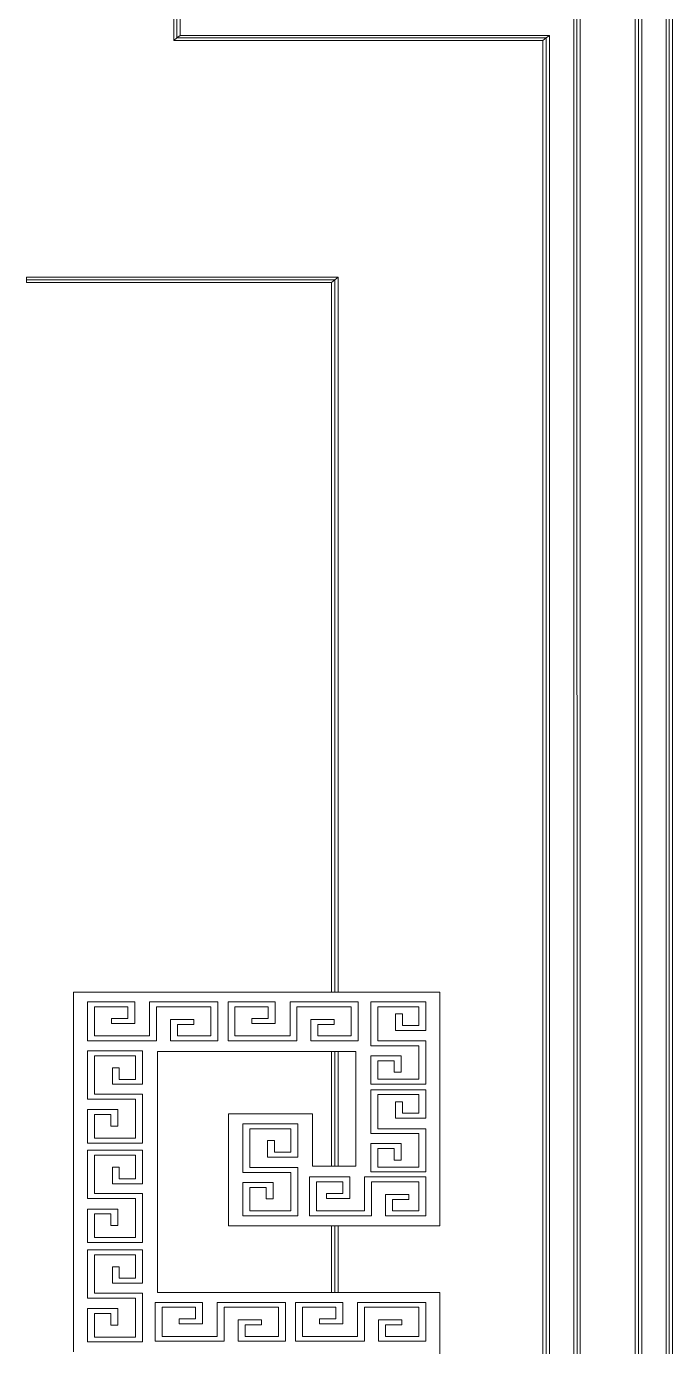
# Model space of a CAD drawing. Extents: x 44111 to 90315, y 4379 to 151689.
# Drawn here: x 67243.5 to 67473.9, y 31420.5 to 31891.4 of the extents above; entities that cross this region are included whole.
import ezdxf

# ---------------------------------------------------------------- set-up
doc = ezdxf.new("R2010")
doc.units = 0
doc.header["$LTSCALE"] = 1000
doc.header["$MEASUREMENT"] = 0
doc.layers.add('细线', color=8, linetype='Continuous', lineweight=0)

msp = doc.modelspace()

# ---------------------------------------------------------------- linework, layer by layer
at = {"layer": '细线'}
for p, q in [((67296.01463050817, 31886.36076611944), (67296.01813412391, 32170.46522044775)), ((67297.18267927415, 31887.28917648236), (67297.18616309765, 32170.46522066137)), ((67298.35416999346, 32170.46522087487), (67298.35069760334, 31888.21758148086)), ((67473.90656459684, 31921.15802440757), (67473.91050447107, 30334.56283993169)), ((67471.5743974862, 30336.41966053133), (67471.57046209907, 31919.30119451752)), ((67472.73855743374, 31920.22961945052), (67472.74247560746, 30335.49124180514)), ((67460.6058768656, 30344.65377561504), (67460.60197295461, 31911.06704521843)), ((67461.77391941313, 30343.72536634421), (67461.7700302394, 31911.9954699435)), ((67462.93802277048, 31912.92386809492), (67462.9419282533, 30342.79696451221)), ((67438.65960512406, 30361.12384625897), (67438.65578982097, 31894.5969125859)), ((67439.82384896607, 31895.52534393407), (67439.82768178036, 30360.19543554424)), ((67440.99187765855, 31896.45374204405), (67440.9957143504, 30359.26702682371)), ((67297.18267927415, 31887.28917648236), (67298.35069760334, 31888.21758148086)), ((67298.35069760334, 31888.21758148086), (67430.01876950919, 31888.21777243691)), ((67428.85074133266, 31887.28937428538), (67430.01876950919, 31888.21777243691)), ((67430.01876950919, 31888.21777243691), (67430.02257180613, 30367.50115139771)), ((67297.18267927415, 31887.28917648236), (67296.01463050817, 31886.36076611944)), ((67427.68272075968, 31886.36095040769), (67296.01463050817, 31886.36076611944)), ((67297.18267927415, 31887.28917648236), (67428.85074133266, 31887.28937428538)), ((67428.85074133266, 31887.28937428538), (67427.68272075968, 31886.36095040769)), ((67427.68651841514, 30369.35796409263), (67427.68272075968, 31886.36095040769)), ((67428.85456296572, 30368.42955322971), (67428.85074133266, 31887.28937428538)), ((67243.48993368473, 31801.97571509238), (67243.48945485338, 31801.04731182859)), ((67243.48945485338, 31801.04731182859), (67353.4901643703, 31801.04747136077)), ((67243.48945485338, 31801.04731182859), (67243.49449811809, 31800.11879569874)), ((67243.48993368473, 31801.97571509238), (67354.65819306279, 31801.97587631783)), ((67352.32666308506, 31800.11895353615), (67243.49449811809, 31800.11879569874)), ((67353.4901643703, 31801.04747136077), (67352.32666308506, 31800.11895353615)), ((67352.32750714969, 31546.98521381954), (67352.32666308506, 31800.11895353615)), ((67353.4901643703, 31801.04747136077), (67354.65819306279, 31801.97587631783)), ((67353.4901643703, 31801.04747136077), (67353.49100382978, 31546.98521550687)), ((67354.65819306279, 31801.97587631783), (67354.65903445592, 31546.98521720082)), ((67260.32604414693, 31546.98508039129), (67352.32750714969, 31546.98521381954)), ((67260.32631216783, 31418.64418795973), (67260.32604414693, 31546.98508039129)), ((67353.49100382978, 31546.98521550687), (67352.32750714969, 31546.98521381954)), ((67354.65903445592, 31546.98521720082), (67353.49100382978, 31546.98521550687)), ((67354.65903445592, 31546.98521720082), (67390.86657554892, 31546.98526971205)), ((67390.86657554892, 31546.98526971205), (67390.86674964268, 31463.62117085862)), ((67282.16467602251, 31543.44920061866), (67265.32007625073, 31543.44917618926)), ((67265.32007625073, 31543.44917618926), (67265.32010526516, 31529.55576414301)), ((67267.81709229902, 31541.68303737615), (67279.667667351, 31541.68305456277)), ((67267.81711393668, 31531.32191019889), (67267.81709229902, 31541.68303737615)), ((67279.667667351, 31541.68305456277), (67279.66767593942, 31537.5705175593)), ((67282.16469198771, 31535.80437874619), (67282.16467602251, 31543.44920061866)), ((67311.69901073774, 31543.44924345182), (67287.4247758298, 31543.44920824736)), ((67287.4247758298, 31543.44920824736), (67287.42480115572, 31531.32193863555)), ((67289.92179187786, 31541.68306943425), (67309.20200206622, 31541.68309739593)), ((67289.92181720401, 31529.55579982244), (67289.92179187786, 31541.68306943425)), ((67309.20200206622, 31541.68309739593), (67309.20202370387, 31531.32197021868)), ((67311.69903975193, 31529.55583140557), (67311.69901073774, 31543.44924345182)), ((67332.22772710587, 31543.44927322434), (67315.38312733409, 31543.44924879482)), ((67315.38312733409, 31543.44924879482), (67315.38315634851, 31529.55583674856)), ((67317.85967606798, 31541.68310995202), (67329.73071843435, 31541.68312716845)), ((67317.85969770563, 31531.32198277477), (67317.85967606798, 31541.68310995202)), ((67329.73071843435, 31541.68312716845), (67329.73072702278, 31537.57059016486)), ((67332.22774307107, 31535.80445135175), (67332.22772710587, 31543.44927322434)), ((67361.7620618211, 31543.44931605738), (67337.48782691316, 31543.44928085292)), ((67337.48782691316, 31543.44928085292), (67337.48785223908, 31531.32201124111)), ((67339.96437564681, 31541.68314201012), (67359.26505314957, 31541.6831700016)), ((67339.96440097273, 31529.55587239831), (67339.96437564681, 31541.68314201012)), ((67359.26505314957, 31541.6831700016), (67359.26507478722, 31531.32204282423)), ((67361.76209083528, 31529.55590401113), (67361.7620618211, 31543.44931605738)), ((67385.89302552797, 31543.44935105415), (67366.28533830892, 31543.4493226175)), ((67366.28533830892, 31543.4493226175), (67366.28537102675, 31527.78251498507)), ((67368.78235435722, 31541.68318380439), (67383.39601685645, 31541.68320499826)), ((67368.78237969059, 31529.55228761677), (67368.78235435722, 31541.68318380439)), ((67377.583304778, 31539.18448581384), (67375.10675973262, 31539.18448222219)), ((67375.10675973262, 31539.18448222219), (67375.10677206985, 31533.27679017745)), ((67377.58331342696, 31535.04293620365), (67377.583304778, 31539.18448581384)), ((67383.39601685645, 31541.68320499826), (67383.39603072361, 31535.04294463375)), ((67385.8930467719, 31533.27680582064), (67385.89302552797, 31543.44935105415)), ((67279.66767593942, 31537.5705175593), (67273.83449132837, 31537.57050909952)), ((67273.83449132837, 31537.57050909952), (67273.83449501664, 31535.80436666508)), ((67273.83449501664, 31535.80436666508), (67282.16469198771, 31535.80437874619)), ((67303.18462098626, 31537.20064092975), (67294.85442401518, 31537.20062884863)), ((67294.85442401518, 31537.20062884863), (67294.85443998038, 31529.55580697616)), ((67297.35144007092, 31535.43086345971), (67303.18462468198, 31535.43087191938)), ((67297.3514486519, 31531.32195303205), (67297.35144007092, 31535.43086345971)), ((67303.18462468198, 31535.43087191938), (67303.18462098626, 31537.20064092975)), ((67329.73072702278, 31537.57059016486), (67323.89754241172, 31537.57058170519)), ((67323.89754241172, 31537.57058170519), (67323.8975461, 31535.80443927064)), ((67323.8975461, 31535.80443927064), (67332.22774307107, 31535.80445135175)), ((67353.24767206961, 31537.20071353542), (67344.91747509854, 31537.20070145419)), ((67344.91747509854, 31537.20070145419), (67344.91749106374, 31529.55587958172)), ((67347.41449115428, 31535.43093606527), (67353.24767576533, 31535.43094452505)), ((67347.41449973526, 31531.32202563761), (67347.41449115428, 31535.43093606527)), ((67353.24767576533, 31535.43094452505), (67353.24767206961, 31537.20071353542)), ((67383.39603072361, 31535.04294463375), (67377.58331342696, 31535.04293620365)), ((67287.42480115572, 31531.32193863555), (67267.81711393668, 31531.32191019889)), ((67309.20202370387, 31531.32197021868), (67297.3514486519, 31531.32195303205)), ((67337.48785223908, 31531.32201124111), (67317.85969770563, 31531.32198277477)), ((67359.26507478722, 31531.32204282423), (67347.41449973526, 31531.32202563761)), ((67375.10677206985, 31533.27679017745), (67385.8930467719, 31533.27680582064)), ((67265.32010526516, 31529.55576414301), (67289.92181720401, 31529.55579982244)), ((67284.92779986843, 31526.01988113485), (67265.32011264938, 31526.0198526982)), ((67265.32011264938, 31526.0198526982), (67265.32014859354, 31508.80812375748)), ((67284.92782480831, 31514.07756689098), (67284.92779986843, 31526.01988113485)), ((67352.32755156214, 31525.77337172639), (67290.24930213395, 31525.77328169532)), ((67290.24930213395, 31525.77328169532), (67290.2494815593, 31439.85607344995)), ((67294.85443998038, 31529.55580697616), (67311.69903975193, 31529.55583140557)), ((67315.38315634851, 31529.55583674856), (67339.96440097273, 31529.55587239831)), ((67344.91749106374, 31529.55587958172), (67361.76209083528, 31529.55590401113)), ((67352.32755156214, 31525.77337172639), (67353.49104789857, 31525.77337341383)), ((67352.32763728921, 31484.82933048334), (67352.32755156214, 31525.77337172639)), ((67353.49104789857, 31525.77337341383), (67354.65907852494, 31525.77337510779)), ((67353.49104789857, 31525.77337341383), (67353.49113296185, 31484.82933217066)), ((67360.94340615769, 31525.77338422183), (67354.65907852494, 31525.77337510779)), ((67354.65907852494, 31525.77337510779), (67354.65916358869, 31484.82933386473)), ((67360.94349166311, 31484.82934297877), (67360.94340615769, 31525.77338422183)), ((67366.28537102675, 31527.78251498507), (67383.39604588601, 31527.78253980039)), ((67385.89305454984, 31529.55231243209), (67368.78237969059, 31529.55228761677)), ((67383.39604588601, 31527.78253980039), (67383.39607075, 31515.87649131485)), ((67385.89308680574, 31514.10672592593), (67385.89305454984, 31529.55231243209)), ((67267.81712870512, 31524.25008730916), (67282.43079120459, 31524.25010850315)), ((67267.81715726506, 31510.57426981337), (67267.81712870512, 31524.25008730916)), ((67282.43079120459, 31524.25010850315), (67282.43080876002, 31515.84370570409)), ((67377.07165303713, 31524.28288494179), (67366.2853783353, 31524.28286929859)), ((67366.2853783353, 31524.28286929859), (67366.28539958669, 31514.10669748927)), ((67368.78239438336, 31522.51673048548), (67374.57464436561, 31522.5167388859)), ((67368.78240825052, 31515.87647012097), (67368.78239438336, 31522.51673048548)), ((67374.57464436561, 31522.5167388859), (67374.57465301457, 31518.37518927571)), ((67377.07166537459, 31518.37519289705), (67377.07165303713, 31524.28288494179)), ((67276.61808281441, 31519.98524688429), (67274.14153776903, 31519.98524329253)), ((67274.14153776903, 31519.98524329253), (67274.14155010626, 31514.07755124778)), ((67276.61809146337, 31515.84369727399), (67276.61808281441, 31519.98524688429)), ((67282.43080876002, 31515.84370570409), (67276.61809146337, 31515.84369727399)), ((67383.39607075, 31515.87649131485), (67368.78240825052, 31515.87647012097)), ((67374.57465301457, 31518.37518927571), (67377.07166537459, 31518.37519289705)), ((67274.14155010626, 31514.07755124778), (67284.92782480831, 31514.07756689098)), ((67366.28539958669, 31514.10669748927), (67385.89308680574, 31514.10672592593)), ((67385.89309087282, 31512.15925469936), (67366.28540365378, 31512.15922626271)), ((67366.28540365378, 31512.15922626271), (67366.28543637137, 31496.49241863028)), ((67385.8931121242, 31501.98308288993), (67385.89309087282, 31512.15925469936)), ((67265.32014859354, 31508.80812375748), (67282.4308234528, 31508.8081485728)), ((67284.92783212432, 31510.57429462869), (67267.81715726506, 31510.57426981337)), ((67282.4308234528, 31508.8081485728), (67282.43085248236, 31494.90748337493)), ((67284.92786853042, 31493.14134456182), (67284.92783212432, 31510.57429462869)), ((67368.78241970183, 31510.3930874496), (67383.3960822013, 31510.39310864347)), ((67368.78244503544, 31498.26219126198), (67368.78241970183, 31510.3930874496)), ((67377.5833701303, 31507.89076288324), (67375.10682508492, 31507.89075929159)), ((67375.10682508492, 31507.89075929159), (67375.10683742215, 31501.98306724685)), ((67377.58337877181, 31503.75283984886), (67377.5833701303, 31507.89076288324)), ((67383.3960822013, 31510.39310864347), (67383.39609606846, 31503.75284827896)), ((67276.10643107354, 31505.08364601212), (67265.32015637172, 31505.08363036893)), ((67265.32015637172, 31505.08363036893), (67265.32018131137, 31493.14131612505)), ((67267.81717241977, 31503.31749155582), (67273.60942240202, 31503.31749995623)), ((67267.81718998289, 31494.90746218094), (67267.81717241977, 31503.31749155582)), ((67273.60942240202, 31503.31749995623), (67273.60943105098, 31499.17595034605)), ((67276.10644341077, 31499.17595396738), (67276.10643107354, 31505.08364601212)), ((67315.52648182915, 31503.56416790502), (67345.4496955185, 31503.5642113022)), ((67315.52656524445, 31463.62106159399), (67315.52648182915, 31503.56416790502)), ((67345.4496955185, 31503.5642113022), (67345.4497346436, 31484.8293205084)), ((67375.10683742215, 31501.98306724685), (67385.8931121242, 31501.98308288993)), ((67383.39609606846, 31503.75284827896), (67377.58337877181, 31503.75283984886)), ((67273.60943105098, 31499.17595034605), (67276.10644341077, 31499.17595396738)), ((67340.29193966, 31500.03191895294), (67320.68425244096, 31500.03189051629)), ((67320.68425244096, 31500.03189051629), (67320.68428885474, 31482.59531387349)), ((67323.1812684967, 31498.26212512737), (67337.79493099617, 31498.26214632124)), ((67323.18129751857, 31484.36508650519), (67323.1812684967, 31498.26212512737)), ((67337.79493099617, 31498.26214632124), (67337.7949485516, 31489.85574352217)), ((67340.29196460734, 31488.08597813325), (67340.29193966, 31500.03191895294)), ((67385.8931198947, 31498.2622160773), (67368.78244503544, 31498.26219126198)), ((67385.89315215035, 31482.81662957114), (67385.8931198947, 31498.2622160773)), ((67265.32018131137, 31493.14131612505), (67284.92786853042, 31493.14134456182)), ((67282.43085248236, 31494.90748337493), (67267.81718998289, 31494.90746218094)), ((67332.0026899204, 31493.99728473206), (67329.5056775606, 31493.99728111073)), ((67329.5056775606, 31493.99728111073), (67329.50568990552, 31488.08596249006)), ((67332.00269856935, 31489.85573512176), (67332.0026899204, 31493.99728473206)), ((67366.28543637137, 31496.49241863028), (67383.39611123063, 31496.4924434456)), ((67377.07171838198, 31492.992788587), (67366.28544367992, 31492.99277294381)), ((67366.28544367992, 31492.99277294381), (67366.28546493131, 31482.81660113449)), ((67377.07173071921, 31487.08509654226), (67377.07171838198, 31492.992788587)), ((67383.39611123063, 31496.4924434456), (67383.3961361023, 31484.58276838425)), ((67284.92787396818, 31490.53746310808), (67265.32018674913, 31490.53743467142)), ((67265.32018674913, 31490.53743467142), (67265.32022269329, 31473.32570573071)), ((67267.81720279742, 31488.7712958582), (67282.43086529666, 31488.77131705219)), ((67267.81723135736, 31475.0954783624), (67267.81720279742, 31488.7712958582)), ((67282.43086529666, 31488.77131705219), (67282.43088285232, 31480.36491425312)), ((67284.92789890806, 31478.5951488642), (67284.92787396818, 31490.53746310808)), ((67329.50568990552, 31488.08596249006), (67340.29196460734, 31488.08597813325)), ((67337.7949485516, 31489.85574352217), (67332.00269856935, 31489.85573512176)), ((67368.78245973567, 31491.22300755489), (67374.57470971791, 31491.2230159553)), ((67368.78247360283, 31484.58274719026), (67368.78245973567, 31491.22300755489)), ((67374.57470971791, 31491.2230159553), (67374.57471835942, 31487.08509292093)), ((67276.61815691416, 31484.5028288574), (67274.14161186878, 31484.50282526575)), ((67274.14161186878, 31484.50282526575), (67274.14162420601, 31478.59513322101)), ((67276.61816555567, 31480.36490582302), (67276.61815691416, 31484.5028288574)), ((67320.68428885474, 31482.59531387349), (67337.794963714, 31482.59533868881)), ((67340.29197237783, 31484.36511132051), (67323.18129751857, 31484.36508650519)), ((67337.794963714, 31482.59533868881), (67337.7949922737, 31468.91952119302)), ((67340.292008322, 31467.15338237991), (67340.29197237783, 31484.36511132051)), ((67345.4497346436, 31484.8293205084), (67352.32763728921, 31484.82933048334)), ((67353.49113296185, 31484.82933217066), (67352.32763728921, 31484.82933048334)), ((67354.65916358869, 31484.82933386473), (67353.49113296185, 31484.82933217066)), ((67354.65916358869, 31484.82933386473), (67360.94349166311, 31484.82934297877)), ((67366.28546493131, 31482.81660113449), (67385.89315215035, 31482.81662957114)), ((67383.3961361023, 31484.58276838425), (67368.78247360283, 31484.58274719026)), ((67374.57471835942, 31487.08509292093), (67377.07173071921, 31487.08509654226)), ((67274.14162420601, 31478.59513322101), (67284.92789890806, 31478.5951488642)), ((67282.43088285232, 31480.36491425312), (67276.61816555567, 31480.36490582302)), ((67331.47057086512, 31479.09568383032), (67320.68429616306, 31479.09566818713)), ((67320.68429616306, 31479.09566818713), (67320.68432110295, 31467.15335394326)), ((67331.47058320235, 31473.18799178558), (67331.47057086512, 31479.09568383032)), ((67358.83536616902, 31481.05044789519), (67344.48777875726, 31481.05042708712)), ((67344.48777875726, 31481.05042708712), (67344.48780777914, 31467.15338846506)), ((67346.984794813, 31479.2806616982), (67356.35882481959, 31479.28067529318)), ((67346.98481645065, 31468.91953452094), (67346.984794813, 31479.2806616982)), ((67356.35882481959, 31479.28067529318), (67356.35883340033, 31475.17176486552)), ((67358.83538214167, 31473.40199944691), (67358.83536616902, 31481.05044789519)), ((67385.89315583886, 31481.0504871367), (67364.09546597631, 31481.05045552377)), ((67364.09546597631, 31481.05045552377), (67364.09549130991, 31468.91955933627)), ((67366.59248203205, 31479.28069013485), (67383.39614717479, 31479.280714505)), ((67366.59250735797, 31467.15342052304), (67366.59248203205, 31479.28069013485)), ((67383.39614717479, 31479.280714505), (67383.39616881244, 31468.91958732763)), ((67385.89318486073, 31467.15344851452), (67385.89315583886, 31481.0504871367)), ((67265.32022269329, 31473.32570573071), (67282.43089755255, 31473.32573054603)), ((67284.92790621638, 31475.09550317773), (67267.81723135736, 31475.0954783624)), ((67282.43089755255, 31473.32573054603), (67282.43092657442, 31459.42869192397)), ((67284.92794262271, 31457.66255311086), (67284.92790621638, 31475.09550317773)), ((67323.18131221135, 31477.32952937402), (67328.9735621936, 31477.32953777444)), ((67323.18132977447, 31468.91949999915), (67323.18131221135, 31477.32952937402)), ((67328.9735621936, 31477.32953777444), (67328.97357084256, 31473.18798816414)), ((67328.97357084256, 31473.18798816414), (67331.47058320235, 31473.18799178558)), ((67356.35883340033, 31475.17176486552), (67350.50518147487, 31475.17175637605)), ((67350.50518147487, 31475.17175637605), (67350.50518517083, 31473.40198736568)), ((67350.50518517083, 31473.40198736568), (67358.83538214167, 31473.40199944691)), ((67379.87577845462, 31474.79826166015), (67371.52511416937, 31474.79824954935)), ((67371.52511416937, 31474.79824954935), (67371.52513013434, 31467.15342767676)), ((67379.87578214312, 31473.03211922559), (67379.87577845462, 31474.79826166015)), ((67276.10650516584, 31469.60485456116), (67265.32023046378, 31469.60483891808)), ((67265.32023046378, 31469.60483891808), (67265.32025540344, 31457.66252467409)), ((67276.10651750307, 31463.69716251642), (67276.10650516584, 31469.60485456116)), ((67337.7949922737, 31468.91952119302), (67323.18132977447, 31468.91949999915)), ((67364.09549130991, 31468.91955933627), (67346.98481645065, 31468.91953452094)), ((67374.02213021743, 31473.03211073612), (67379.87578214312, 31473.03211922559)), ((67374.02213880586, 31468.91957373265), (67374.02213021743, 31473.03211073612)), ((67383.39616881244, 31468.91958732763), (67374.02213880586, 31468.91957373265)), ((67267.81724651952, 31467.83507352904), (67273.60949650177, 31467.83508192946)), ((67267.81726407495, 31459.42867072998), (67267.81724651952, 31467.83507352904)), ((67273.60949650177, 31467.83508192946), (67273.60950514328, 31463.69715889508)), ((67273.60950514328, 31463.69715889508), (67276.10651750307, 31463.69716251642)), ((67320.68432110295, 31467.15335394326), (67340.292008322, 31467.15338237991)), ((67344.48780777914, 31467.15338846506), (67366.59250735797, 31467.15342052304)), ((67371.52513013434, 31467.15342767676), (67385.89318486073, 31467.15344851452)), ((67282.43092657442, 31459.42869192397), (67267.81726407495, 31459.42867072998)), ((67352.32768169398, 31463.62111496611), (67315.52656524445, 31463.62106159399)), ((67352.32768169398, 31463.62111496611), (67353.49117702295, 31463.62111665343)), ((67352.32773145198, 31439.85616348102), (67352.32768169398, 31463.62111496611)), ((67353.49117702295, 31463.62111665343), (67354.65920765002, 31463.62111834739)), ((67353.49117702295, 31463.62111665343), (67353.49122639585, 31439.85616516846)), ((67390.86674964268, 31463.62117085862), (67354.65920765002, 31463.62111834739)), ((67354.65920765002, 31463.62111834739), (67354.65925702316, 31439.85616686242)), ((67265.32025540344, 31457.66252467409), (67284.92794262271, 31457.66255311086)), ((67284.92794806047, 31455.05867165711), (67265.32026084143, 31455.05864322046)), ((67265.32026084143, 31455.05864322046), (67265.32029678559, 31437.84691427974)), ((67284.92797300013, 31443.11635741324), (67284.92794806047, 31455.05867165711)), ((67267.81727688949, 31453.29250440735), (67282.43093938896, 31453.29252560122)), ((67267.81730545711, 31439.61306033563), (67267.81727688949, 31453.29250440735)), ((67282.43093938896, 31453.29252560122), (67282.43095695207, 31444.88249622635)), ((67276.61823100623, 31449.02403740655), (67274.14168596084, 31449.02403381479)), ((67274.14168596084, 31449.02403381479), (67274.1416982983, 31443.11634177004)), ((67276.61823965542, 31444.88248779625), (67276.61823100623, 31449.02403740655)), ((67282.43095695207, 31444.88249622635), (67276.61823965542, 31444.88248779625)), ((67274.1416982983, 31443.11634177004), (67284.92797300013, 31443.11635741324)), ((67265.32029678559, 31437.84691427974), (67282.43097164485, 31437.84693909506)), ((67284.92798031637, 31439.61308515095), (67267.81730545711, 31439.61306033563)), ((67282.43097164485, 31437.84693909506), (67282.43100066672, 31423.949900473)), ((67284.92801672246, 31422.18013508408), (67284.92798031637, 31439.61308515095)), ((67306.29586345263, 31436.32018527691), (67289.43079636645, 31436.32016081782)), ((67289.43079636645, 31436.32016081782), (67289.43082538832, 31422.42312219576)), ((67290.2494815593, 31439.85607344995), (67352.32773145198, 31439.85616348102)), ((67306.29587941783, 31428.67536340444), (67306.29586345263, 31436.32018527691)), ((67335.83019816785, 31436.32022811007), (67311.53549594551, 31436.32019287592)), ((67311.53549594551, 31436.32019287592), (67311.53552127143, 31424.19292326411)), ((67335.83022718973, 31422.42318948801), (67335.83019816785, 31436.32022811007)), ((67356.35891453599, 31436.32025788259), (67339.4938474498, 31436.3202334235)), ((67339.4938474498, 31436.3202334235), (67339.49387647168, 31422.42319480132)), ((67353.49122639585, 31439.85616516846), (67352.32773145198, 31439.85616348102)), ((67354.65925702316, 31439.85616686242), (67353.49122639585, 31439.85616516846)), ((67354.65925702316, 31439.85616686242), (67390.86679927216, 31439.85621937364)), ((67356.35893050118, 31428.67543601012), (67356.35891453599, 31436.32025788259)), ((67385.89324925121, 31436.32030071574), (67361.59854702887, 31436.32026548148)), ((67361.59854702887, 31436.32026548148), (67361.5985723548, 31424.19299586979)), ((67385.89327827308, 31422.42326209357), (67385.89324925121, 31436.32030071574)), ((67390.86679927216, 31439.85621937364), (67390.86821511996, 30761.88237223169)), ((67276.10657926559, 31434.12243653438), (67265.32030456353, 31434.12242089119)), ((67265.32030456353, 31434.12242089119), (67265.32032950342, 31422.18010664731)), ((67267.81732061182, 31432.35628207808), (67273.60957059407, 31432.35629047849)), ((67267.81733816725, 31423.94987927901), (67267.81732061182, 31432.35628207808)), ((67273.60957059407, 31432.35629047849), (67273.60957924303, 31428.21474086831)), ((67276.10659160282, 31428.21474448964), (67276.10657926559, 31434.12243653438)), ((67291.92781241474, 31434.55402200471), (67303.79885478111, 31434.55403922114)), ((67291.92783405239, 31424.19289482746), (67291.92781241474, 31434.55402200471)), ((67303.79885478111, 31434.55403922114), (67303.79886336953, 31430.44150221755)), ((67314.03251199357, 31434.55405406281), (67333.33318949633, 31434.5540820543)), ((67314.03253732718, 31422.42315787519), (67314.03251199357, 31434.55405406281)), ((67333.33318949633, 31434.5540820543), (67333.33321113398, 31424.19295487693)), ((67341.9908634981, 31434.55409461027), (67353.86190586447, 31434.5541118267)), ((67341.99088513575, 31424.19296743302), (67341.9908634981, 31434.55409461027)), ((67353.86190586447, 31434.5541118267), (67353.8619144529, 31430.44157482323)), ((67364.09556307693, 31434.55412666837), (67383.39624057969, 31434.55415465985)), ((67364.09558841054, 31422.42323048075), (67364.09556307693, 31434.55412666837)), ((67383.39624057969, 31434.55415465985), (67383.39626221734, 31424.1930274826)), ((67273.60957924303, 31428.21474086831), (67276.10659160282, 31428.21474448964)), ((67303.79886336953, 31430.44150221755), (67297.94521144408, 31430.44149372808)), ((67297.94521144408, 31430.44149372808), (67297.94521513235, 31428.67535129364)), ((67297.94521513235, 31428.67535129364), (67306.29587941783, 31428.67536340444)), ((67327.31580841637, 31430.071625588), (67318.9856114453, 31430.07161350688)), ((67318.9856114453, 31430.07161350688), (67318.98562741795, 31422.4231650586)), ((67321.46216018664, 31428.30184808827), (67327.3158121121, 31428.30185657775)), ((67321.46216876761, 31424.19293766061), (67321.46216018664, 31428.30184808827)), ((67327.3158121121, 31428.30185657775), (67327.31580841637, 31430.071625588)), ((67353.8619144529, 31430.44157482323), (67348.00826252744, 31430.44156633376)), ((67348.00826252744, 31430.44156633376), (67348.00826621571, 31428.6754238992)), ((67348.00826621571, 31428.6754238992), (67356.35893050118, 31428.67543601012)), ((67377.37885949973, 31430.07169819367), (67369.02819521425, 31430.07168608287)), ((67369.02819521425, 31430.07168608287), (67369.0282111869, 31422.42323763447)), ((67371.52521127, 31428.30192069383), (67377.37886319545, 31428.3019291833)), ((67371.52521985097, 31424.19301026617), (67371.52521127, 31428.30192069383)), ((67377.37886319545, 31428.3019291833), (67377.37885949973, 31430.07169819367)), ((67265.32032950342, 31422.18010664731), (67284.92801672246, 31422.18013508408)), ((67282.43100066672, 31423.949900473), (67267.81733816725, 31423.94987927901)), ((67289.43082538832, 31422.42312219576), (67314.03253732718, 31422.42315787519)), ((67311.53552127143, 31424.19292326411), (67291.92783405239, 31424.19289482746)), ((67318.98562741795, 31422.4231650586), (67335.83022718973, 31422.42318948801)), ((67333.33321113398, 31424.19295487693), (67321.46216876761, 31424.19293766061)), ((67339.49387647168, 31422.42319480132), (67364.09558841054, 31422.42323048075)), ((67361.5985723548, 31424.19299586979), (67341.99088513575, 31424.19296743302)), ((67369.0282111869, 31422.42323763447), (67385.89327827308, 31422.42326209357)), ((67383.39626221734, 31424.1930274826), (67371.52521985097, 31424.19301026617))]:
    msp.add_line(p, q, dxfattribs=at)

doc.saveas('drawing.dxf')
